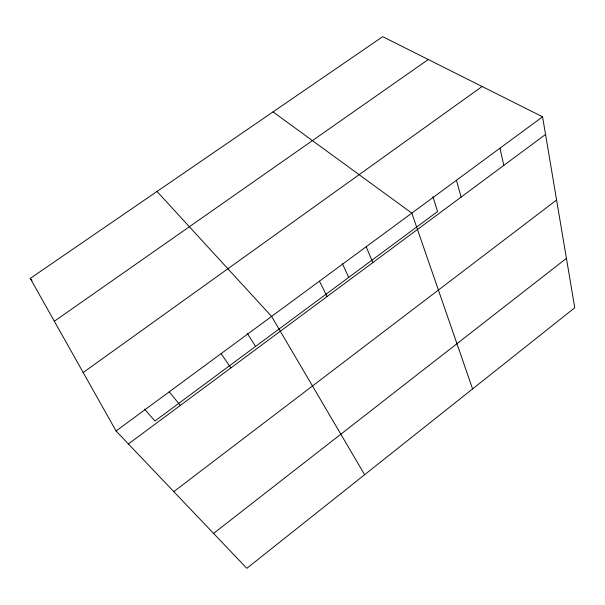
<?xml version="1.0" encoding="UTF-8"?>
<svg xmlns="http://www.w3.org/2000/svg" width="605" height="605" viewBox="0 0 605 605"><rect width="100%" height="100%" fill="white"/><g stroke="black" fill="none" stroke-linecap="round" stroke-linejoin="round"><path stroke-width="0.91" d="M213.573 533.413L566.424 258.358M173.794 491.631L556.592 200.013M128.411 443.949L545.544 134.439M116.077 430.994L542.572 116.81L574.75 307.748L246.81 568.329L116.077 430.994L30.25 278.413L382.693 36.671L542.572 116.81M83.18 372.514L482.102 86.5M54.344 321.247L428.272 59.517M273.029 111.887L411.823 213.126L472.588 388.924M157.02 191.467L271.6 316.43L364.634 474.706M30.25 278.413L32.027 280.448M144.504 409.101L154.925 421.027L437.589 211.516L432.938 196.701M169.241 391.828L180.305 405.441M221.067 353.653L230.921 367.885M247.483 333.68L255.582 346.415M319.455 281.174L327.101 296.526M342.445 263.735L348.692 277.408M366.184 246.749L372.809 262.608M456.412 180.282L461.131 197.079M499.98 148.18L503.806 165.407"/></g></svg>
